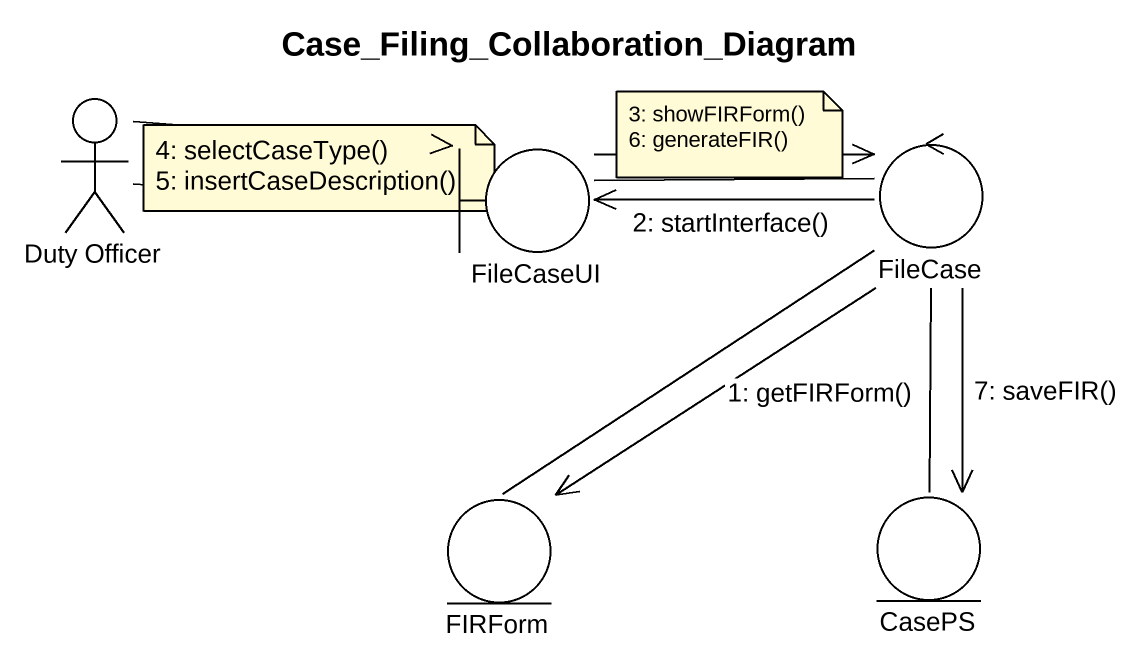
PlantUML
@startuml
title Case_Filing_Collaboration_Diagram
actor "Duty Officer" as Duty_Officer
boundary FileCaseUI
control FileCase
entity FIRForm
entity CasePS
Duty_Officer -right- FileCaseUI
Duty_Officer -right-> FileCaseUI
FileCaseUI -right- FileCase
FileCaseUI -right-> FileCase
FileCase -left-> FileCaseUI : 2: startInterface()
FileCase -- FIRForm
FileCase --> FIRForm : 1: getFIRForm()
FileCase -- CasePS
FileCase --> CasePS : 7: saveFIR()
note as N1
  4: selectCaseType()
  5: insertCaseDescription()
end note
note as N2
  3: showFIRForm()
  6: generateFIR()
end note
@enduml
